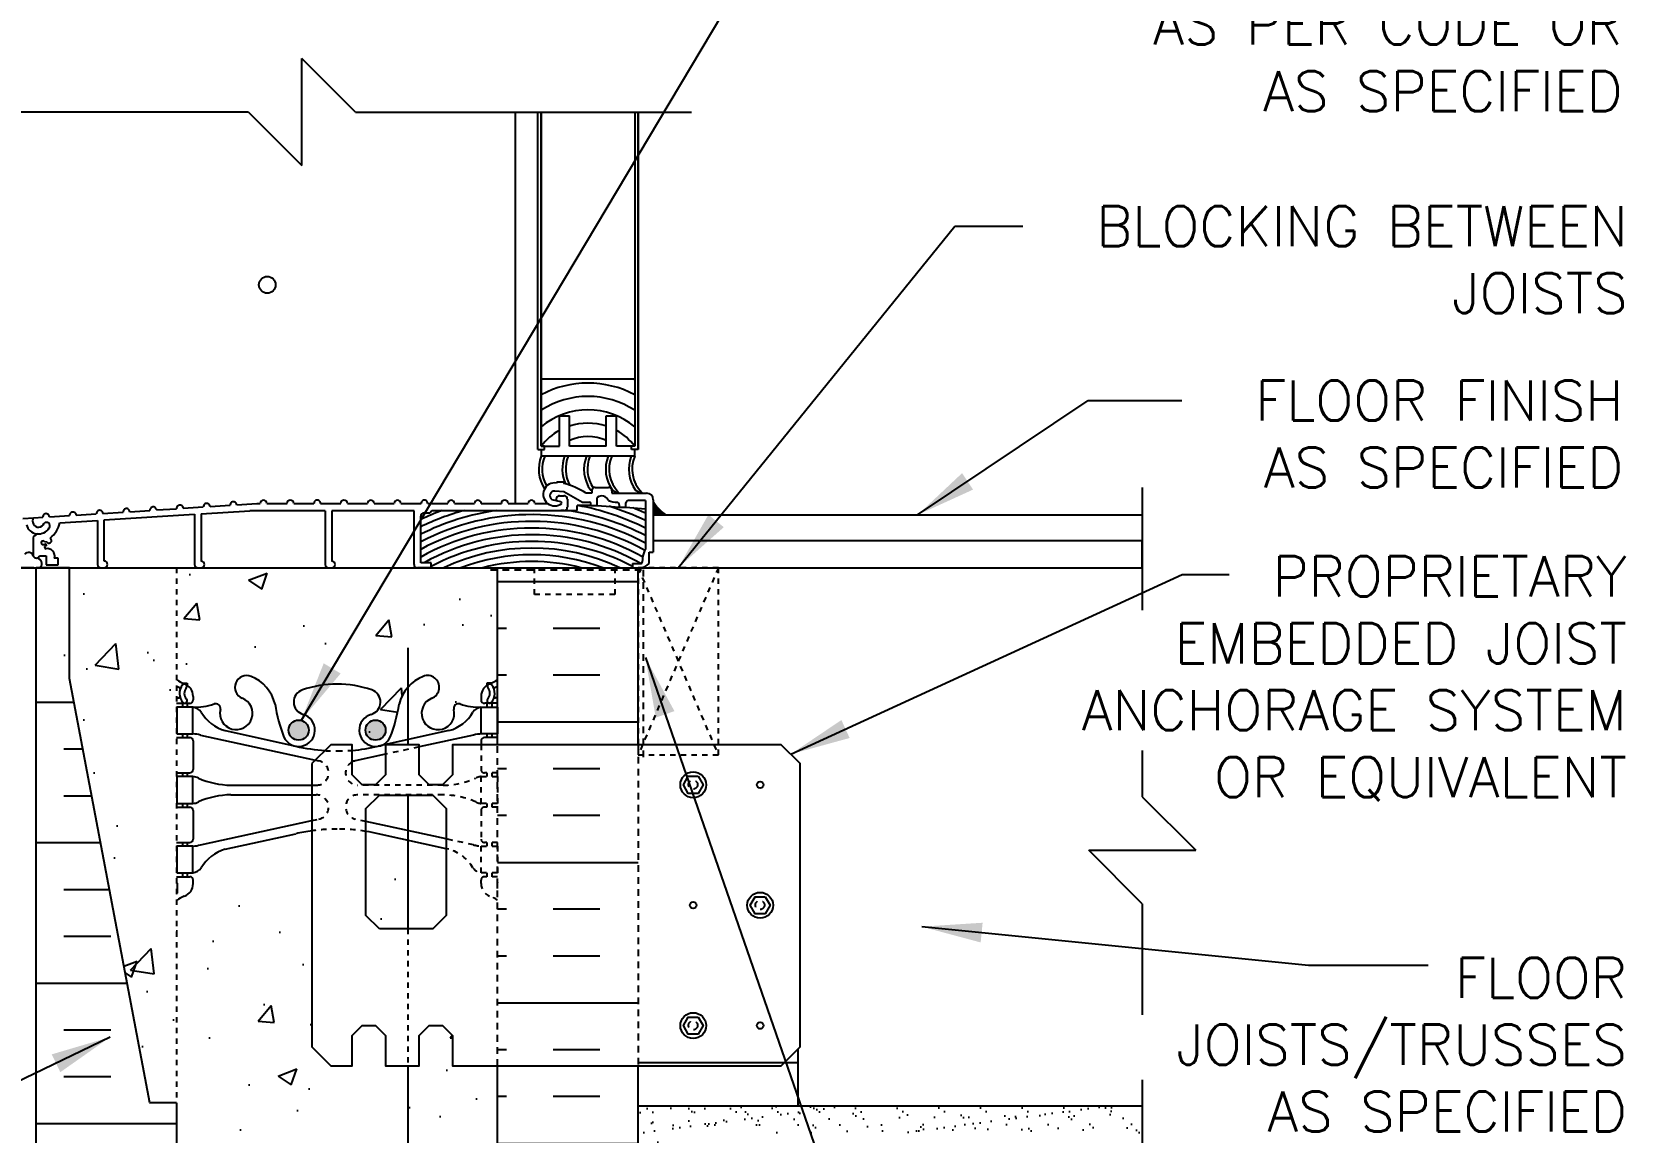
# Model space of a CAD drawing. Header units: inches. Extents: x 423 to 474.7, y 644.2 to 711.3.
# Drawn here: x 444.94 to 474.72, y 661.68 to 682.24 of the extents above; entities that cross this region are included whole.
import ezdxf

# ---------------------------------------------------------------- set-up
doc = ezdxf.new("R2010")
doc.units = ezdxf.units.IN
doc.header["$LTSCALE"] = 0.5
doc.header["$MEASUREMENT"] = 0
doc.linetypes.add('DASHED2', pattern=[0.375, 0.25, -0.125])
doc.linetypes.add('HIDDEN2', pattern=[0.1875, 0.125, -0.0625])
for name, color, linetype in [('HATCH', 12, 'Continuous'), ('Hidden2', 12, 'HIDDEN2'), ('line25', 2, 'Continuous'), ('LINE3', 3, 'Continuous'), ('LINE50', 5, 'Continuous'), ('LINE65', 3, 'Continuous'), ('LINE9', 9, 'Continuous'), ('TEXT', 4, 'Continuous'), ('Web_Edge', 9, 'Continuous')]:
    doc.layers.add(name, color=color, linetype=linetype)
doc.styles.add('DIM', font='romans.shx', dxfattribs={"width": 0.7})
doc.styles.add('ROMANS', font='romans.shx', dxfattribs={"height": 1.125})
doc.dimstyles.new('ext_12', dxfattribs={"dimscale": 12, "dimtxt": 0.09375, "dimasz": 0.09375, "dimexe": 0.09375, "dimexo": 0.0625, "dimgap": 0.0625, "dimtad": 1, "dimdec": 1, "dimzin": 3, "dimdsep": 46, "dimlunit": 4, "dimtxsty": 'DIM', "dimcen": 0.09, "dimdle": 0.09375, "dimclrt": 4, "dimadec": 0, "dimazin": 0, "dimtfac": 1, "dimtdec": 1, "dimtmove": 2, "dimatfit": 3, "dimfxl": 1, "dimfrac": 2, "dimtolj": 1, "dimtzin": 0, "dimarcsym": 0})

msp = doc.modelspace()

# ---------------------------------------------------------------- hatches: boundary and pattern name
at = {"layer": 'HATCH'}
h = msp.add_hatch(dxfattribs=at)
h.set_pattern_fill('AR-CONC', color=256, scale=0.5)
h.set_pattern_definition([(50, (0, 0), (3.586301, -0.313761), [0.375, -4.125]), (355, (0, 0), (-0.693757, 3.76096), [0.3, -3.3]), (100.45144, (0.299, -0.026), (2.892544, 3.4472), [0.318701, -3.50571]), (46.1842, (0, 1), (5.336207, -0.827596), [0.5625, -6.1875]), (96.63564, (0.4447, 0.931), (4.67331, 4.870593), [0.47805, -5.25857]), (351.1842, (0, 1), (4.67331, 4.870593), [0.45, -4.95]), (21, (0.5, 0.75), (2.984535, -2.013094), [0.375, -4.125]), (326, (0.5, 0.75), (1.216577, 3.62575), [0.3, -3.3]), (71.45144, (0.7487, 0.5822), (4.201112, 1.612656), [0.318701, -3.50571]), (37.5, (0, 0), (0.0607993, 1.6644693), [0, -3.26, 0, -3.35, 0, -3.3125]), (7.5, (0, 0), (1.3153477, 1.9720586), [0, -1.91, 0, -3.185, 0, -1.2625]), (327.5, (-1.115, 0), (2.6691122, -0.1127744), [0, -1.25, 0, -3.9, 0, -5.175]), (317.5, (-1.615, 0), (2.915931, 0.500525), [0, -1.625, 0, -2.59, 0, -3.675])])
h.paths.add_polyline_path([(452.735, 648.965), (451.413, 649.255, 0.057795), (450.645, 649.344, 0.057795), (449.877, 649.255), (448.555, 648.965, 0.196323), (448.106, 648.619, -0.188973), (447.95, 648.524), (447.845, 648.524), (447.845, 648.454), (447.893, 648.454, -0.414214), (447.955, 648.391), (447.955, 648.324, -0.317837), (447.788, 648.088, 0.082415), (447.645, 648.009), (447.645, 645.228), (448.598, 645.228), (449.598, 644.228), (449.598, 646.228), (450.598, 645.228), (453.645, 645.228), (453.645, 648.009, 0.082415), (453.502, 648.088, -0.317837), (453.335, 648.324), (453.335, 648.391, -0.414214), (453.398, 648.454), (453.445, 648.454), (453.445, 648.524), (453.34, 648.524, -0.188973), (453.184, 648.619, 0.196323)])
h.paths.add_polyline_path([(453.645, 654.228), (453.645, 656.317, 0.064398), (453.535, 656.383), (453.445, 656.383), (453.445, 656.424, -0.249069), (453.335, 656.631), (453.335, 656.699, -0.414214), (453.398, 656.761), (453.445, 656.761), (453.445, 656.831), (453.34, 656.831, 0.10046), (452.946, 656.774, -0.601435), (452.827, 656.879, 2.182095), (452.417, 656.666, -1), (452.253, 656.258, -0.24438), (451.805, 656.778, 0.053157), (451.639, 657.392, 1.553132), (451.281, 656.968, -0.735593), (451.294, 656.51, -0.082755), (450.645, 656.402, -0.082755), (449.996, 656.51, -0.735593), (450.009, 656.968, 1.553132), (449.651, 657.392, 0.053157), (449.485, 656.778, -0.24438), (449.037, 656.258, -1), (448.873, 656.666, 2.182095), (448.463, 656.879, -0.601435), (448.344, 656.774, 0.10046), (447.95, 656.831), (447.845, 656.831), (447.845, 656.761), (447.893, 656.761, -0.414214), (447.955, 656.699), (447.955, 656.631, -0.249069), (447.845, 656.424), (447.845, 656.383), (447.755, 656.383, 0.064398), (447.645, 656.317), (447.645, 652.139, 0.064398), (447.755, 652.073), (447.845, 652.073), (447.845, 652.031, -0.249069), (447.955, 651.824), (447.955, 651.756, -0.414214), (447.893, 651.694), (447.845, 651.694), (447.845, 651.624), (447.95, 651.624, 0.10046), (448.344, 651.681, -0.601435), (448.463, 651.576, 2.182095), (448.873, 651.789, -1), (449.037, 652.197, -0.24438), (449.485, 651.677, 0.053157), (449.651, 651.063, 1.553132), (450.009, 651.487, -0.735593), (449.996, 651.945, -0.082755), (450.645, 652.053, -0.082755), (451.294, 651.945, -0.735593), (451.281, 651.487, 1.553132), (451.639, 651.063, 0.053157), (451.805, 651.677, -0.24438), (452.253, 652.197, -1), (452.417, 651.789, 2.182095), (452.827, 651.576, -0.601435), (452.946, 651.681, 0.10046), (453.34, 651.624), (453.445, 651.624), (453.445, 651.694), (453.398, 651.694, -0.414214), (453.335, 651.756), (453.335, 651.824, -0.249069), (453.445, 652.031), (453.445, 652.073), (453.535, 652.073, 0.064398), (453.645, 652.139)])
h.paths.add_polyline_path([(453.645, 662.92), (452.801, 662.92), (452.801, 663.483), (452.614, 663.67), (452.364, 663.67), (452.176, 663.483), (452.176, 662.92), (451.551, 662.92), (451.551, 663.483), (451.364, 663.67), (451.114, 663.67), (450.926, 663.483), (450.926, 662.92), (450.53, 662.92), (450.176, 663.274), (450.176, 667.312, 0.022282), (449.877, 667.255), (448.555, 666.965, 0.196323), (448.106, 666.619, -0.188973), (447.95, 666.524), (447.845, 666.524), (447.845, 666.454), (447.893, 666.454, -0.414214), (447.955, 666.391), (447.955, 666.324, -0.317837), (447.788, 666.088, 0.082415), (447.645, 666.009), (447.645, 662.228), (447.645, 660.446, 0.082415), (447.788, 660.367, -0.317837), (447.955, 660.131), (447.955, 660.064, -0.414214), (447.893, 660.001), (447.845, 660.001), (447.845, 659.931), (447.95, 659.931, -0.188973), (448.106, 659.837, 0.196323), (448.555, 659.49), (449.877, 659.2, 0.057795), (450.645, 659.111, 0.057795), (451.413, 659.2), (452.735, 659.49, 0.196323), (453.184, 659.837, -0.188973), (453.34, 659.931), (453.445, 659.931), (453.445, 660.001), (453.398, 660.001, -0.414214), (453.335, 660.064), (453.335, 660.131, -0.317837), (453.502, 660.367, 0.082415), (453.645, 660.446)])
h.paths.add_polyline_path([(447.645, 672.228), (446.958, 672.228), (445.645, 672.228), (445.645, 670.156), (447.145, 662.228), (447.645, 662.228)])
h.paths.add_polyline_path([(452.685, 666.976), (451.413, 667.255, 0.017332), (451.185, 667.301), (451.185, 665.728), (451.435, 665.478), (452.435, 665.478), (452.685, 665.728)], flags=17)
h.paths.add_polyline_path([(453.645, 672.228), (447.645, 672.228), (447.645, 670.139, 0.064398), (447.755, 670.073), (447.845, 670.073), (447.845, 670.031, -0.249069), (447.955, 669.824), (447.955, 669.756, -0.414214), (447.893, 669.694), (447.845, 669.694), (447.845, 669.624), (447.95, 669.624, 0.10046), (448.344, 669.681, -0.601435), (448.463, 669.576, 2.182095), (448.873, 669.789, -1), (449.037, 670.197, -0.24438), (449.485, 669.677, 0.053157), (449.651, 669.063, 1.553132), (450.009, 669.487, -0.735593), (449.996, 669.945, -0.082755), (450.645, 670.053, -0.082755), (451.294, 669.945, -0.735593), (451.281, 669.487, 1.553132), (451.639, 669.063, 0.053157), (451.805, 669.677, -0.24438), (452.253, 670.197, -1), (452.417, 669.789, 2.182095), (452.827, 669.576, -0.601435), (452.946, 669.681, 0.10046), (453.34, 669.624), (453.445, 669.624), (453.445, 669.694), (453.398, 669.694, -0.414214), (453.335, 669.756), (453.335, 669.824, -0.249069), (453.445, 670.031), (453.445, 670.073), (453.535, 670.073, 0.064398), (453.645, 670.139)])
h.paths.add_polyline_path([(453.645, 695.04, 0.082415), (453.502, 695.119, -0.317837), (453.335, 695.354), (453.335, 695.422, -0.414214), (453.398, 695.484), (453.445, 695.484), (453.445, 695.554), (453.34, 695.554, -0.188973), (453.184, 695.649, 0.196323), (452.735, 695.996), (451.413, 696.286, 0.057795), (450.645, 696.375, 0.057795), (449.877, 696.286), (448.555, 695.996, 0.196323), (448.106, 695.649, -0.188973), (447.95, 695.554), (447.845, 695.554), (447.845, 695.484), (447.893, 695.484, -0.414214), (447.955, 695.422), (447.955, 695.354, -0.317837), (447.788, 695.119, 0.082415), (447.645, 695.04), (447.645, 692.258), (453.645, 692.258)])
h.paths.add_polyline_path([(453.645, 701.258), (453.645, 703.347, 0.064398), (453.535, 703.413), (453.445, 703.413), (453.445, 703.455, -0.249069), (453.335, 703.662), (453.335, 703.73, -0.414214), (453.398, 703.792), (453.445, 703.792), (453.445, 703.862), (453.34, 703.862, 0.10046), (452.946, 703.805, -0.601435), (452.827, 703.91, 2.182095), (452.417, 703.697, -1), (452.253, 703.288, -0.24438), (451.805, 703.809, 0.053157), (451.639, 704.423, 1.553132), (451.281, 703.999, -0.735593), (451.294, 703.541, -0.082755), (450.645, 703.433, -0.082755), (449.996, 703.541, -0.735593), (450.009, 703.999, 1.553132), (449.651, 704.423, 0.053157), (449.485, 703.809, -0.24438), (449.037, 703.288, -1), (448.873, 703.697, 2.182095), (448.463, 703.91, -0.601435), (448.344, 703.805, 0.10046), (447.95, 703.862), (447.845, 703.862), (447.845, 703.792), (447.893, 703.792, -0.414214), (447.955, 703.73), (447.955, 703.662, -0.249069), (447.845, 703.455), (447.845, 703.413), (447.755, 703.413, 0.064398), (447.645, 703.347), (447.645, 701.258), (447.645, 699.169, 0.064398), (447.755, 699.103), (447.845, 699.103), (447.845, 699.062, -0.249069), (447.955, 698.854), (447.955, 698.787, -0.414214), (447.893, 698.724), (447.845, 698.724), (447.845, 698.654), (447.95, 698.654, 0.10046), (448.344, 698.712, -0.601435), (448.463, 698.607, 2.182095), (448.873, 698.82, -1), (449.037, 699.228, -0.24438), (449.485, 698.707, 0.053157), (449.651, 698.093, 1.553132), (450.009, 698.518, -0.735593), (449.996, 698.976, -0.082755), (450.645, 699.084, -0.082755), (451.294, 698.976, -0.735593), (451.281, 698.518, 1.553132), (451.639, 698.093, 0.053157), (451.805, 698.707, -0.24438), (452.253, 699.228, -1), (452.417, 698.82, 2.182095), (452.827, 698.607, -0.601435), (452.946, 698.712, 0.10046), (453.34, 698.654), (453.445, 698.654), (453.445, 698.724), (453.398, 698.724, -0.414214), (453.335, 698.787), (453.335, 698.854, -0.249069), (453.445, 699.062), (453.445, 699.103), (453.535, 699.103, 0.064398), (453.645, 699.169)])
h.paths.add_polyline_path([(453.645, 710.258), (451.801, 710.258), (450.801, 711.258), (450.801, 709.258), (449.801, 710.258), (447.645, 710.258), (447.645, 707.477, 0.082415), (447.788, 707.398, -0.317837), (447.955, 707.162), (447.955, 707.095, -0.414214), (447.893, 707.032), (447.845, 707.032), (447.845, 706.962), (447.95, 706.962, -0.188973), (448.106, 706.867, 0.196323), (448.555, 706.521), (449.877, 706.23, 0.057795), (450.645, 706.141, 0.057795), (451.413, 706.23), (452.735, 706.521, 0.196323), (453.184, 706.867, -0.188973), (453.34, 706.962), (453.445, 706.962), (453.445, 707.032), (453.398, 707.032, -0.414214), (453.335, 707.095), (453.335, 707.162, -0.317837), (453.502, 707.398, 0.082415), (453.645, 707.477)])
h = msp.add_hatch(dxfattribs=at)
h.set_pattern_fill('INSUL', color=256, scale=7, style=0)
h.set_pattern_definition([(180, (3379.8066, 257.218), (0, 2.625), []), (180, (3379.8066, 258.093), (0, 2.625), [0.875, -0.875]), (180, (3379.8066, 258.968), (0, 2.625), [0.875, -0.875])])
h.paths.add_polyline_path([(456.27, 654.228), (455.833, 654.228), (455.833, 654.728), (454.333, 654.728), (454.333, 654.228), (453.645, 654.228), (453.645, 672.228), (454.333, 672.228), (454.333, 672.728), (455.833, 672.728), (455.833, 672.228), (456.27, 672.228)])
h = msp.add_hatch(dxfattribs=at)
h.set_pattern_fill('INSUL', color=256, scale=7, style=0)
h.set_pattern_definition([(0, (-2482.212, 202.4649), (0, 2.625), []), (0, (-2482.212, 203.3399), (0, 2.625), [0.875, -0.875]), (0, (-2482.212, 204.2149), (0, 2.625), [0.875, -0.875])])
edge = h.paths.add_edge_path()
edge.add_line((447.645, 662.228), (447.145, 662.228))
edge.add_line((447.145, 662.228), (445.395, 671.478))
edge.add_line((445.395, 671.478), (445.395, 672.228))
edge.add_line((445.395, 672.228), (445.02, 672.228))
edge.add_line((445.02, 672.228), (445.02, 654.228))
edge.add_line((445.02, 654.228), (445.458, 654.228))
edge.add_line((445.458, 654.228), (445.458, 654.728))
edge.add_line((445.458, 654.728), (446.958, 654.728))
edge.add_line((446.958, 654.728), (446.958, 654.228))
edge.add_line((446.958, 654.228), (447.395, 654.228))
edge.add_line((447.645, 662.228), (447.645, 654.228))
h = msp.add_hatch(dxfattribs=at)
h.set_pattern_fill('AR-SAND', color=256, scale=0.25, style=0)
h.set_pattern_definition([(37.5, (456.4307, 655.85575), (-0.015748, 0.481706), [0, -0.38, 0, -0.425, 0, -0.40625]), (7.5, (456.4307, 655.85575), (0.442444, 0.705537), [0, -0.205, 0, -0.3425, 0, -0.13125]), (327.5, (456.1232, 655.85575), (0.778535, 0.001415), [0, -0.125, 0, -0.45, 0, -0.5875]), (317.5, (456.1232, 655.85575), (0.751532, 0.21942), [0, -0.0625, 0, -0.295, 0, -0.3375])])
h.paths.add_polyline_path([(456.77, 661.67), (456.27, 661.67), (456.27, 654.228), (456.27, 645.228), (456.77, 645.228)])
h.paths.add_polyline_path([(465.683, 661.67), (465.683, 662.17), (456.261, 662.17), (456.261, 661.67)])
at = {"layer": 'LINE3'}
msp.add_hatch(color=256, dxfattribs=at).paths.add_polyline_path([(451.551, 669.193, 1), (451.176, 669.193, 1)])
msp.add_hatch(color=256, dxfattribs=at).paths.add_polyline_path([(451.551, 669.193, 1), (451.176, 669.193, 1)])
at = {"layer": 'LINE65'}
msp.add_hatch(color=256, dxfattribs=at).paths.add_polyline_path([(450.114, 669.193, 1), (449.739, 669.193, 1)])
at = {"layer": 'LINE9'}
msp.add_hatch(color=0, dxfattribs=at).paths.add_polyline_path([(456.555, 673.465), (456.555, 673.215), (456.788, 673.215, -0.1174)])

# ---------------------------------------------------------------- linework, layer by layer
at = {"layer": 'HATCH', "color": 6, "linetype": 'DASHED2'}
for p, q in [((453.51, 672.186), (456.363, 672.186)), ((456.363, 672.186), (456.363, 668.679))]:
    msp.add_line(p, q, dxfattribs=at)
at = {"layer": 'HATCH', "linetype": 'HIDDEN2'}
for p, q in [((452.176, 668.878), (451.551, 668.742)), ((453.335, 668.92), (453.335, 668.456)), ((450.242, 668.632), (450.305, 668.618)), ((453.645, 668.394), (453.398, 668.394)), ((453.445, 668.394), (453.445, 668.324)), ((453.535, 668.394), (453.535, 668.324)), ((450.176, 668.164), (450.256, 668.164)), ((450.176, 667.984), (450.256, 667.984)), ((452.63, 668.164), (451.034, 668.164)), ((452.63, 667.984), (451.034, 667.984)), ((453.335, 667.691), (453.335, 667.156)), ((453.645, 667.754), (453.398, 667.754)), ((453.445, 667.824), (453.445, 667.754)), ((453.535, 667.824), (453.535, 667.754)), ((450.176, 667.501), (450.305, 667.529)), ((451.185, 667.485), (450.985, 667.529)), ((453.196, 667.048), (452.685, 667.159)), ((453.645, 667.094), (453.398, 667.094)), ((453.445, 667.094), (453.445, 667.024)), ((453.535, 667.094), (453.535, 667.024)), ((452.735, 666.965), (452.685, 666.976)), ((453.335, 666.324), (453.335, 666.391)), ((453.645, 666.454), (453.398, 666.454)), ((453.445, 666.524), (453.445, 666.454)), ((453.535, 666.524), (453.535, 666.454)), ((453.635, 666.334), (453.635, 666.148)), ((451.966, 665.478), (451.966, 662.92))]:
    msp.add_line(p, q, dxfattribs=at)
at = {"layer": 'HATCH', "linetype": 'DASHED2'}
for p, q in [((453.645, 662.92), (453.645, 668.92)), ((456.27, 668.92), (456.27, 662.92))]:
    msp.add_line(p, q, dxfattribs=at)
at = {"layer": 'HATCH', "linetype": 'HIDDEN2'}
for points in [[(453.64, 667.824), (453.34, 667.824), (453.34, 668.324), (453.64, 668.324)], [(453.64, 666.524), (453.34, 666.524), (453.34, 667.024), (453.64, 667.024)]]:
    msp.add_lwpolyline(points, close=True, dxfattribs=at)
at = {"layer": 'HATCH'}
for centre, radius, start, end in [((455.333, 673.82), 2.109, 113.6895, 114.5136), ((455.333, 673.82), 1.859, 61.9196, 118.0804), ((455.333, 673.82), 2.109, 65.4864, 66.3105), ((455.333, 673.82), 1.609, 57.0538, 122.9462), ((455.333, 673.82), 1.359, 49.9163, 130.0837), ((455.333, 673.82), 1.109, 118.6254, 142.0991), ((455.333, 673.82), 1.109, 71.9412, 108.0588), ((455.333, 673.82), 1.109, 37.9009, 61.3746), ((455.333, 673.82), 0.859, 66.4078, 113.5922), ((454.284, 668.724), 4.621, 98.141, 116.705), ((454.284, 668.724), 4.746, 105.453, 115.9484), ((454.284, 668.724), 4.871, 110.0966, 115.235), ((454.284, 668.724), 4.621, 62.6464, 81.859), ((454.284, 668.724), 4.746, 63.4244, 79.5351), ((454.284, 668.724), 4.871, 64.1576, 72.7487), ((454.284, 668.724), 4.996, 64.8499, 67.801), ((454.284, 668.724), 4.496, 61.8192, 117.5093), ((454.284, 668.724), 4.371, 61.1485, 118.3659), ((454.284, 668.724), 4.246, 60.8051, 119.2807), ((454.284, 668.724), 4.121, 60.4102, 119.1921), ((454.284, 668.724), 3.996, 61.958, 118.042), ((454.284, 668.724), 3.871, 64.8402, 115.1598), ((454.284, 668.724), 3.746, 69.2815, 110.7185), ((454.284, 668.724), 3.621, 75.3796, 104.6204)]:
    msp.add_arc(centre, radius, start, end, dxfattribs=at)
at = {"layer": 'HATCH', "linetype": 'HIDDEN2'}
for centre, radius, start, end in [((450.645, 672.159), 3.356, 266.1524, 270), ((450.645, 672.159), 3.356, 270, 274.8025), ((450.256, 668.394), 0.23, 270, 77.6055), ((451.034, 668.394), 0.23, 118.0472, 270), ((452.6, 669.763), 1.6, 271.0797, 293.4327), ((453.344, 668.105), 0.219, 91.08, 119.5063), ((453.398, 668.456), 0.0625, 180, 270), ((450.256, 667.754), 0.23, 282.3945, 90), ((451.034, 667.754), 0.23, 90, 257.6055), ((452.6, 666.384), 1.6, 66.5673, 88.9203), ((453.344, 668.042), 0.219, 240.4937, 268.92), ((453.344, 668.042), 0.219, 240.4937, 268.92), ((453.398, 667.691), 0.0625, 90, 180), ((450.646, 663.966), 3.378, 90.0111, 97.9922), ((450.645, 663.988), 3.356, 80.741, 90), ((453.431, 668.02), 1, 256.4291, 264.7991), ((453.398, 667.156), 0.0625, 180, 270), ((452.536, 666.242), 0.75, 30.155, 74.5838), ((453.383, 666.77), 0.25, 217.2777, 260.0823), ((453.398, 666.391), 0.0625, 90, 180), ((453.585, 666.324), 0.25, 180, 250.5288), ((453.335, 665.617), 0.5, 51.6833, 70.5288), ((453.655, 666.334), 0.02, 119.988, 180), ((453.655, 666.148), 0.02, 180, 238.927), ((453.335, 665.617), 0.6, 58.8907, 58.927)]:
    msp.add_arc(centre, radius, start, end, dxfattribs=at)
at = {"layer": 'Hidden2'}
for p, q in [((445.395, 672.228), (445.458, 672.228)), ((446.958, 672.228), (447.645, 672.228)), ((447.645, 672.228), (447.645, 662.228))]:
    msp.add_line(p, q, dxfattribs=at)
at = {"layer": 'line25'}
for p, q in [((453.645, 668.92), (453.645, 672.228)), ((459.261, 662.17), (459.261, 663.234)), ((453.645, 654.228), (453.645, 662.92)), ((456.27, 662.978), (459.27, 662.978)), ((447.645, 662.228), (447.645, 645.228)), ((456.261, 662.17), (465.683, 662.17))]:
    msp.add_line(p, q, dxfattribs=at)
for points in [[(450.176, 668.567), (450.176, 663.274), (450.53, 662.92), (450.926, 662.92), (450.926, 663.483), (451.114, 663.67), (451.364, 663.67), (451.551, 663.483), (451.551, 662.92), (452.176, 662.92), (452.176, 663.483), (452.364, 663.67), (452.614, 663.67), (452.801, 663.483), (452.801, 662.92), (458.947, 662.92), (459.301, 663.274), (459.301, 668.567), (458.947, 668.92), (452.801, 668.92), (452.801, 668.358), (452.614, 668.17), (452.364, 668.17), (452.176, 668.358), (452.176, 668.92), (451.551, 668.92), (451.551, 668.358), (451.364, 668.17), (451.114, 668.17), (450.926, 668.358), (450.926, 668.92), (450.53, 668.92)], [(451.435, 665.478), (451.185, 665.728), (451.185, 667.728), (451.435, 667.978), (452.435, 667.978), (452.685, 667.728), (452.685, 665.728), (452.435, 665.478)]]:
    msp.add_lwpolyline(points, close=True, dxfattribs=at)
at = {"layer": 'LINE3'}
for p, q in [((451.966, 670.728), (451.966, 668.92)), ((451.966, 667.978), (451.966, 665.478)), ((451.966, 662.92), (451.966, 645.228))]:
    msp.add_line(p, q, dxfattribs=at)
msp.add_circle((451.364, 669.193), 0.188, dxfattribs=at)
msp.add_circle((451.364, 669.193), 0.188, dxfattribs=at)
at = {"layer": 'LINE50'}
for p, q in [((445.02, 654.228), (445.02, 672.228)), ((445.02, 672.228), (447.645, 672.228)), ((445.02, 672.228), (445.02, 672.228)), ((445.645, 672.228), (445.02, 672.228)), ((453.645, 672.228), (456.27, 672.228)), ((456.27, 672.228), (465.692, 672.228)), ((456.27, 668.92), (456.27, 672.228)), ((456.27, 654.228), (456.27, 662.92))]:
    msp.add_line(p, q, dxfattribs=at)
msp.add_lwpolyline([(447.645, 662.228), (447.145, 662.228), (445.645, 670.156), (445.645, 672.228)], dxfattribs=at)
at = {"layer": 'LINE65'}
msp.add_circle((449.927, 669.193), 0.188, dxfattribs=at)
at = {"layer": 'LINE9'}
for p, q in [((449.989, 679.743), (449.989, 681.743)), ((450.989, 680.743), (449.989, 681.743)), ((448.989, 680.743), (441.198, 680.743)), ((448.989, 680.743), (449.989, 679.743)), ((450.989, 680.743), (457.27, 680.743)), ((453.973, 680.743), (453.973, 673.428)), ((454.395, 674.439), (454.395, 680.743)), ((454.458, 680.743), (454.458, 674.501)), ((454.458, 674.501), (454.458, 680.743)), ((456.208, 680.743), (456.208, 674.501)), ((456.27, 674.439), (456.27, 680.743)), ((456.27, 680.743), (456.27, 674.439)), ((456.208, 675.751), (454.458, 675.751)), ((454.801, 674.501), (454.801, 675.064)), ((454.801, 675.064), (454.989, 675.064)), ((454.989, 674.501), (454.989, 675.064)), ((455.676, 674.501), (455.676, 675.064)), ((455.676, 675.064), (455.864, 675.064)), ((455.864, 674.501), (455.864, 675.064)), ((454.395, 674.439), (454.52, 674.439)), ((454.52, 674.501), (454.458, 674.501)), ((454.458, 674.501), (454.801, 674.501)), ((454.458, 674.439), (454.458, 674.314)), ((454.52, 674.439), (454.52, 674.501)), ((455.676, 674.501), (454.989, 674.501)), ((456.208, 674.501), (455.864, 674.501)), ((456.145, 674.439), (456.145, 674.501)), ((456.27, 674.439), (456.145, 674.439)), ((456.208, 674.314), (456.208, 674.439)), ((456.208, 674.314), (454.458, 674.314)), ((454.749, 673.836), (454.881, 673.836)), ((454.749, 673.836), (454.749, 673.811)), ((454.881, 673.836), (454.881, 673.803)), ((454.712, 673.662), (454.882, 673.65)), ((454.804, 673.573), (454.885, 673.573)), ((454.882, 673.65), (455.233, 673.456)), ((455.405, 673.62), (455.299, 673.62)), ((455.385, 673.677), (455.405, 673.666)), ((455.405, 673.667), (455.405, 673.62)), ((455.467, 673.729), (455.719, 673.729)), ((455.507, 673.391), (455.507, 673.54)), ((455.782, 673.667), (455.782, 673.621)), ((455.782, 673.621), (456.43, 673.621)), ((455.791, 673.677), (455.894, 673.621)), ((456.221, 673.677), (456.325, 673.621)), ((465.692, 673.728), (465.692, 671.432)), ((445.77, 673.211), (446.145, 673.235)), ((446.27, 673.243), (446.645, 673.267)), ((446.77, 673.275), (447.145, 673.299)), ((447.27, 673.307), (447.645, 673.331)), ((447.77, 673.339), (448.145, 673.363)), ((448.104, 673.235), (449.013, 673.294)), ((448.104, 673.235), (448.104, 672.35)), ((448.27, 673.371), (448.645, 673.395)), ((448.77, 673.403), (449.145, 673.427)), ((450.423, 673.294), (449.013, 673.294)), ((449.145, 673.427), (449.209, 673.428)), ((449.334, 673.428), (449.709, 673.428)), ((449.834, 673.428), (450.212, 673.428)), ((450.337, 673.428), (450.712, 673.428)), ((450.423, 673.294), (450.423, 672.287)), ((452.083, 673.294), (450.548, 673.294)), ((450.548, 673.294), (450.548, 672.35)), ((450.837, 673.428), (451.212, 673.428)), ((451.337, 673.428), (451.712, 673.428)), ((451.837, 673.428), (452.215, 673.427)), ((452.083, 672.29), (452.083, 673.294)), ((452.27, 673.252), (452.38, 673.252)), ((452.34, 673.428), (452.715, 673.428)), ((452.38, 673.252), (452.416, 673.298)), ((452.416, 673.298), (455.13, 673.298)), ((452.84, 673.428), (453.215, 673.428)), ((453.34, 673.428), (453.715, 673.428)), ((453.84, 673.428), (454.215, 673.428)), ((454.34, 673.428), (454.58, 673.428)), ((454.659, 673.505), (454.818, 673.465)), ((454.741, 673.511), (454.741, 673.484)), ((454.885, 673.298), (454.827, 673.298)), ((454.948, 673.511), (454.948, 673.361)), ((455.382, 673.391), (455.13, 673.391)), ((455.13, 673.298), (455.13, 673.391)), ((455.233, 673.456), (455.357, 673.456)), ((455.382, 673.391), (455.507, 673.391)), ((455.507, 673.391), (455.924, 673.362)), ((455.924, 673.362), (456.044, 673.362)), ((456.044, 673.362), (456.044, 673.442)), ((456.044, 673.362), (456.407, 673.326)), ((456.407, 673.484), (456.089, 673.484)), ((456.407, 673.484), (456.407, 672.582)), ((456.555, 673.496), (456.555, 672.52)), ((444.77, 673.148), (444.977, 673.161)), ((444.977, 673.161), (445.145, 673.172)), ((445.27, 673.18), (445.645, 673.204)), ((445.464, 673.067), (446.168, 673.112)), ((446.168, 673.112), (446.168, 672.29)), ((446.293, 673.12), (447.979, 673.227)), ((446.293, 672.353), (446.293, 673.12)), ((447.979, 673.227), (447.979, 672.287)), ((452.208, 672.321), (452.208, 673.189)), ((456.555, 673.215), (465.692, 673.215)), ((444.967, 672.794), (444.967, 672.451)), ((445.135, 672.662), (445.182, 672.662)), ((445.178, 672.717), (445.22, 672.709)), ((445.297, 672.769), (445.285, 672.788)), ((465.692, 672.728), (456.555, 672.728)), ((465.692, 672.228), (465.692, 672.728)), ((445.07, 672.429), (445.093, 672.451)), ((445.07, 672.388), (445.07, 672.429)), ((445.093, 672.451), (445.211, 672.451)), ((445.211, 672.451), (445.211, 672.284)), ((445.43, 672.409), (445.36, 672.409)), ((445.43, 672.284), (445.43, 672.409)), ((448.104, 672.35), (448.104, 672.35)), ((450.548, 672.35), (450.548, 672.35)), ((456.355, 672.428), (456.355, 672.36)), ((456.476, 672.308), (456.476, 672.52)), ((456.476, 672.52), (456.555, 672.52)), ((444.977, 672.228), (443.976, 672.228)), ((444.455, 672.228), (445.081, 672.228)), ((445.211, 672.284), (445.43, 672.284)), ((446.23, 672.228), (446.293, 672.228)), ((446.355, 672.29), (446.355, 672.29)), ((447.645, 672.228), (453.645, 672.228)), ((448.041, 672.228), (448.104, 672.228)), ((448.166, 672.287), (448.166, 672.287)), ((450.485, 672.228), (450.548, 672.228)), ((450.61, 672.287), (450.61, 672.287)), ((452.406, 672.228), (452.145, 672.228)), ((452.406, 672.321), (452.208, 672.321)), ((452.406, 672.228), (452.406, 672.321)), ((452.406, 672.228), (456.163, 672.228)), ((456.163, 672.307), (456.163, 672.228)), ((456.163, 672.307), (456.325, 672.307)), ((456.163, 672.228), (456.163, 672.228)), ((456.163, 672.228), (456.319, 672.228)), ((465.692, 668.809), (465.692, 667.949)), ((465.692, 667.949), (466.692, 666.949)), ((464.692, 666.949), (466.692, 666.949)), ((465.692, 665.949), (464.692, 666.949)), ((465.692, 665.949), (465.692, 663.872)), ((465.692, 662.659), (465.692, 660.67))]:
    msp.add_line(p, q, dxfattribs=at)
at = {"layer": 'LINE9', "linetype": 'HIDDEN2'}
for p, q in [((456.27, 672.228), (457.77, 668.728)), ((457.77, 672.228), (456.27, 668.728))]:
    msp.add_line(p, q, dxfattribs=at)
at = {"layer": 'LINE9', "linetype": 'DASHED2', "ltscale": 0.15}
msp.add_lwpolyline([(455.833, 672.228), (455.833, 672.228), (455.833, 671.728), (454.333, 671.728), (454.333, 672.228), (454.333, 672.228)], dxfattribs=at)
at = {"layer": 'LINE9', "linetype": 'HIDDEN2'}
msp.add_lwpolyline([(456.27, 668.728), (457.77, 668.728), (457.77, 672.228), (456.27, 672.228)], close=True, dxfattribs=at)
at = {"layer": 'LINE9'}
for points in [[(457.394, 668.33), (457.486, 668.17), (457.394, 668.01), (457.209, 668.01), (457.117, 668.17), (457.209, 668.33)], [(458.644, 666.08), (458.736, 665.92), (458.644, 665.76), (458.459, 665.76), (458.367, 665.92), (458.459, 666.08)], [(457.394, 663.83), (457.486, 663.67), (457.394, 663.51), (457.209, 663.51), (457.117, 663.67), (457.209, 663.83)]]:
    msp.add_lwpolyline(points, close=True, dxfattribs=at)
for centre, radius in [((449.34, 677.515), 0.156), ((457.301, 668.17), 0.241), ((458.551, 668.17), 0.0625), ((458.551, 665.92), 0.241), ((457.301, 665.92), 0.0625), ((457.301, 663.67), 0.241), ((458.551, 663.67), 0.0625)]:
    msp.add_circle(centre, radius, dxfattribs=at)
at = {"layer": 'LINE9', "linetype": 'DASHED2'}
for centre in [(457.297, 668.174), (458.547, 665.924), (457.297, 663.674)]:
    msp.add_circle(centre, 0.0843, dxfattribs=at)
at = {"layer": 'LINE9'}
for centre, radius, start, end in [((455.095, 674.071), 0.682, 159.1898, 212.7929), ((455.095, 674.071), 0.619, 156.9756, 210.7012), ((455.535, 674.071), 0.682, 159.1898, 203.8954), ((455.535, 674.071), 0.619, 156.9756, 209.0988), ((455.941, 674.071), 0.682, 159.1898, 215.302), ((455.941, 674.071), 0.619, 156.9756, 214.7243), ((456.347, 674.071), 0.682, 159.1898, 215.302), ((456.347, 674.071), 0.619, 156.9756, 224.5719), ((456.778, 674.071), 0.682, 159.1898, 215.302), ((456.778, 674.071), 0.619, 156.9756, 224.5719), ((454.711, 673.599), 0.215, 79.9817, 308.5199), ((454.705, 673.577), 0.0852, 85.2075, 237.1548), ((454.804, 673.511), 0.0625, 90, 180), ((454.569, 672.522), 1.318, 56.3718, 76.3009), ((454.885, 673.511), 0.0625, 0, 90), ((455.467, 673.667), 0.0625, 90, 180), ((455.59, 673.432), 0.137, 22.5998, 127.238), ((455.719, 673.667), 0.0625, 0, 90), ((455.881, 673.643), 0.026, 301.1765, 344.9779), ((456.311, 673.643), 0.026, 301.1765, 344.9779), ((456.43, 673.496), 0.125, 0, 90), ((445.208, 673.176), 0.0625, 3.6575, 183.6575), ((445.708, 673.207), 0.0625, 3.6575, 183.6575), ((446.208, 673.239), 0.0625, 3.6575, 183.6575), ((446.708, 673.271), 0.0625, 3.6575, 183.6575), ((447.208, 673.303), 0.0625, 3.6575, 183.6575), ((447.708, 673.335), 0.0625, 3.6575, 183.6575), ((448.208, 673.367), 0.0625, 3.6575, 183.6575), ((448.708, 673.399), 0.0625, 3.6575, 183.6575), ((449.271, 673.428), 0.0625, 0, 180), ((449.771, 673.428), 0.0625, 0, 180), ((450.274, 673.428), 0.0625, 0, 180.7948), ((450.774, 673.428), 0.0625, 0, 180), ((451.274, 673.428), 0.0625, 0, 180), ((451.774, 673.428), 0.0625, 0, 180), ((452.27, 673.189), 0.0625, 90, 180), ((452.277, 673.428), 0.0625, 0, 180.7948), ((452.777, 673.428), 0.0625, 0, 180), ((453.277, 673.428), 0.0625, 0, 180), ((453.777, 673.428), 0.0625, 0, 180), ((454.277, 673.428), 0.0625, 0, 180), ((454.804, 673.426), 0.0416, 6.4373, 70.6026), ((454.885, 673.361), 0.0625, 270, 0), ((455.344, 673.413), 0.0443, 329.473, 72.9335), ((455.867, 673.829), 0.376, 246.3604, 272.6427), ((455.836, 673.378), 0.0892, 349.8778, 57.1837), ((456.098, 673.429), 0.0556, 99.617, 166.9135), ((457.196, 673.83), 0.738, 209.6214, 236.4048), ((445.065, 673.096), 0.235, 195.7334, 328.0785), ((445.065, 673.096), 0.11, 143.5559, 340.2897), ((445.212, 673.011), 0.0651, 323.0489, 132.5032), ((444.989, 673.174), 0.487, 307.565, 347.29), ((445.147, 672.655), 0.227, 114.7233, 142.1667), ((445.151, 672.694), 0.0351, 40.7628, 243.4914), ((445.208, 672.611), 0.029, 71.3774, 265.7804), ((445.195, 672.644), 0.0227, 345.2036, 125.9145), ((445.26, 672.738), 0.0486, 216.5658, 39.4614), ((444.878, 672.415), 0.0972, 22.8472, 138.4467), ((445.025, 672.47), 0.0609, 198.3888, 317.9931), ((445.042, 672.305), 0.0872, 297.0274, 70.906), ((445.231, 672.449), 0.136, 342.9815, 100.6836), ((446.293, 672.29), 0.0625, 0, 90), ((448.104, 672.287), 0.0625, 0, 90), ((450.548, 672.287), 0.0625, 0, 90), ((456.308, 672.351), 0.0474, 291.5565, 10.2799), ((456.928, 672.318), 0.583, 153.1244, 169.2016), ((446.23, 672.29), 0.0625, 180, 270), ((446.293, 672.29), 0.0625, 270, 0), ((448.037, 672.285), 0.058, 178.1627, 274.4394), ((448.108, 672.285), 0.058, 265.5606, 1.8373), ((450.481, 672.285), 0.058, 178.1627, 274.4394), ((450.552, 672.285), 0.058, 265.5606, 1.8373), ((452.145, 672.29), 0.0625, 180, 270), ((456.291, 672.475), 0.249, 276.3937, 317.9607)]:
    msp.add_arc(centre, radius, start, end, dxfattribs=at)
at = {"layer": 'Web_Edge'}
for p, q in [((447.755, 670.073), (447.845, 670.073)), ((447.845, 670.073), (447.845, 670.031)), ((453.535, 670.073), (453.445, 670.073)), ((453.445, 670.073), (453.445, 670.031)), ((447.645, 669.794), (447.687, 669.794)), ((447.645, 669.694), (447.893, 669.694)), ((447.755, 669.694), (447.755, 669.624)), ((447.845, 669.694), (447.845, 669.624)), ((447.955, 669.824), (447.955, 669.756)), ((453.335, 669.824), (453.335, 669.756)), ((453.645, 669.694), (453.398, 669.694)), ((453.445, 669.694), (453.445, 669.624)), ((453.535, 669.694), (453.535, 669.624)), ((453.645, 669.794), (453.603, 669.794)), ((447.755, 669.124), (447.755, 669.054)), ((447.845, 669.124), (447.845, 669.054)), ((448.094, 669.1), (450.242, 668.632)), ((448.555, 669.183), (449.877, 668.892)), ((452.735, 669.183), (451.413, 668.892)), ((453.196, 669.1), (452.176, 668.878)), ((453.445, 669.124), (453.445, 669.054)), ((453.535, 669.124), (453.535, 669.054)), ((447.645, 669.054), (447.893, 669.054)), ((447.955, 668.991), (447.955, 668.456)), ((453.335, 668.991), (453.335, 668.92)), ((453.645, 669.054), (453.398, 669.054)), ((451.551, 668.742), (450.985, 668.618)), ((447.645, 668.394), (447.893, 668.394)), ((447.755, 668.394), (447.755, 668.324)), ((447.845, 668.394), (447.845, 668.324)), ((448.66, 668.164), (450.176, 668.164)), ((448.66, 667.984), (450.176, 667.984)), ((447.645, 667.754), (447.893, 667.754)), ((447.755, 667.824), (447.755, 667.754)), ((447.845, 667.824), (447.845, 667.754)), ((447.955, 667.691), (447.955, 667.156)), ((448.094, 667.048), (450.176, 667.501)), ((452.685, 667.159), (451.185, 667.485)), ((447.645, 667.094), (447.893, 667.094)), ((447.755, 667.094), (447.755, 667.024)), ((447.845, 667.094), (447.845, 667.024)), ((448.555, 666.965), (449.877, 667.255)), ((452.685, 666.976), (451.413, 667.255)), ((447.645, 666.454), (447.893, 666.454)), ((447.755, 666.524), (447.755, 666.454)), ((447.845, 666.524), (447.845, 666.454)), ((447.955, 666.324), (447.955, 666.391)), ((447.655, 666.334), (447.655, 666.148))]:
    msp.add_line(p, q, dxfattribs=at)
for points in [[(447.65, 669.124), (447.95, 669.124), (447.95, 669.624), (447.65, 669.624)], [(453.64, 669.124), (453.34, 669.124), (453.34, 669.624), (453.64, 669.624)], [(447.65, 667.824), (447.95, 667.824), (447.95, 668.324), (447.65, 668.324)], [(447.65, 666.524), (447.95, 666.524), (447.95, 667.024), (447.65, 667.024)]]:
    msp.add_lwpolyline(points, close=True, dxfattribs=at)
for centre, radius, start, end in [((447.955, 670.531), 0.5, 231.6833, 250.5288), ((447.955, 670.531), 0.6, 238.8907, 245.0748), ((447.949, 669.878), 0.25, 140.1145, 222.4609), ((447.694, 669.969), 0.02, 340.7916, 65.0748), ((447.791, 670.009), 0.045, 319.1879, 141.448), ((447.705, 669.824), 0.25, 0, 70.5288), ((447.949, 669.878), 0.16, 140.0001, 222.4609), ((448.955, 669.993), 0.22, 68.1963, 248.1963), ((448.76, 669.506), 0.745, 13.2652, 68.1963), ((450.645, 668.053), 2, 90, 108.923), ((450.645, 668.053), 2, 71.077, 90), ((452.53, 669.506), 0.745, 111.8037, 166.7348), ((452.335, 669.993), 0.22, 291.8037, 111.8037), ((453.585, 669.824), 0.25, 109.4712, 180), ((453.499, 670.009), 0.045, 38.552, 220.8121), ((453.341, 669.878), 0.16, 317.5391, 39.9999), ((453.335, 670.531), 0.5, 289.4712, 308.3167), ((453.341, 669.878), 0.25, 317.5391, 39.8855), ((453.596, 669.969), 0.02, 114.9252, 199.2084), ((453.335, 670.531), 0.6, 294.9252, 301.1093), ((447.687, 669.814), 0.02, 270, 14.1541), ((447.798, 669.74), 0.045, 222.4609, 42.4609), ((447.893, 669.756), 0.0625, 270, 0), ((448.006, 670.622), 1, 266.7879, 289.9067), ((448.376, 669.597), 0.09, 346.6795, 108.8651), ((448.76, 669.506), 0.305, 166.6795, 68.1963), ((452.448, 670.147), 3, 189.0273, 201.1984), ((450.074, 669.718), 0.24, 108.923, 254.2747), ((451.216, 669.718), 0.24, 285.7253, 71.077), ((448.842, 670.147), 3, 338.8016, 350.9727), ((452.53, 669.506), 0.305, 111.8037, 13.3205), ((452.914, 669.597), 0.09, 71.1349, 193.3205), ((453.284, 670.622), 1, 250.0933, 273.2121), ((453.398, 669.756), 0.0625, 180, 270), ((453.493, 669.74), 0.045, 137.5391, 317.5391), ((453.603, 669.814), 0.02, 165.8459, 270), ((447.907, 669.377), 0.25, 37.2777, 80.0823), ((448.754, 669.906), 0.75, 210.155, 254.5838), ((449.927, 669.193), 0.305, 205.3782, 74.2747), ((451.364, 669.193), 0.305, 105.7253, 334.6218), ((452.536, 669.906), 0.75, 285.4162, 329.845), ((453.383, 669.377), 0.25, 99.9177, 142.7223), ((447.859, 668.128), 1, 76.4291, 84.7991), ((453.431, 668.128), 1, 95.2009, 103.5709), ((447.893, 668.991), 0.0625, 0, 90), ((450.645, 672.159), 3.356, 256.7692, 266.1524), ((450.645, 672.159), 3.356, 274.8025, 283.2308), ((453.398, 668.991), 0.0625, 90, 180), ((451.034, 668.394), 0.23, 102.3945, 118.0472), ((447.893, 668.456), 0.0625, 270, 0), ((447.946, 668.105), 0.219, 60.4937, 88.92), ((448.69, 669.763), 1.6, 246.5673, 268.9203), ((448.69, 666.384), 1.6, 91.0797, 113.4327), ((448.69, 666.384), 1.6, 91.0797, 113.4327), ((447.893, 667.691), 0.0625, 0, 90), ((447.946, 668.042), 0.219, 271.08, 299.5063), ((447.946, 668.042), 0.219, 271.08, 299.5063), ((450.658, 663.929), 3.417, 98.1019, 103.2078), ((450.645, 663.988), 3.356, 76.7692, 80.741), ((447.893, 667.156), 0.0625, 270, 0), ((447.859, 668.02), 1, 275.2009, 283.5709), ((448.754, 666.242), 0.75, 105.4162, 149.845), ((447.893, 666.391), 0.0625, 360, 90), ((447.907, 666.77), 0.25, 279.9177, 322.7223), ((447.635, 666.334), 0.02, 0, 60.012), ((447.635, 666.148), 0.02, 301.073, 0), ((447.955, 665.617), 0.6, 121.073, 121.1093), ((447.955, 665.617), 0.5, 109.4712, 128.3167), ((447.705, 666.324), 0.25, 289.4712, 360)]:
    msp.add_arc(centre, radius, start, end, dxfattribs=at)

# ---------------------------------------------------------------- texts
at = {"layer": 'TEXT', "char_height": 0.75, "style": 'ROMANS'}
for s, insert, width, attachment_point in [('OPENING REINFORCEMENT AS PER CODE OR AS SPECIFIED', (474.67, 685.259), 10.38528, 3), ('BLOCKING BETWEEN JOISTS', (474.763, 677.986), 11.52812, 6), ('FLOOR FINISH AS SPECIFIED', (474.682, 675.727), 8.92326, 3), ('PROPRIETARY EMBEDDED JOIST ANCHORAGE SYSTEM OR EQUIVALENT', (474.749, 670.155), 12.48719, 6), ('FLOOR JOISTS/TRUSSES AS SPECIFIED', (474.749, 663.314), 9.12398, 6)]:
    msp.add_mtext(s, dxfattribs=dict(at, insert=insert, width=width, attachment_point=attachment_point))

# ---------------------------------------------------------------- leaders
at = {"layer": 'TEXT'}
for points, override in [([(449.977, 669.38), (459.268, 684.959), (469.421, 684.959)], {"dimgap": 0.0625, "dimtad": 0}), ([(457.02, 672.228), (462.188, 678.61), (463.46, 678.61)], {"dimtad": 0}), ([(456.406, 670.55), (461.136, 656.919), (463.018, 656.919)], {"dimtad": 0}), ([(461.571, 665.52), (468.8, 664.802), (471.037, 664.802)], {"dimtad": 0}), ([(446.405, 663.456), (438.066, 659.425), (435.68, 659.425)], {"dimgap": 0.0625, "dimtad": 0})]:
    msp.add_leader(points, dimstyle='ext_12', override=override, dxfattribs=at)
for points in [[(461.494, 673.215), (464.679, 675.353), (466.43, 675.353)], [(459.124, 668.744), (466.441, 672.104), (467.317, 672.104)]]:
    msp.add_leader(points, dimstyle='ext_12', dxfattribs=at)

doc.saveas('drawing.dxf')
